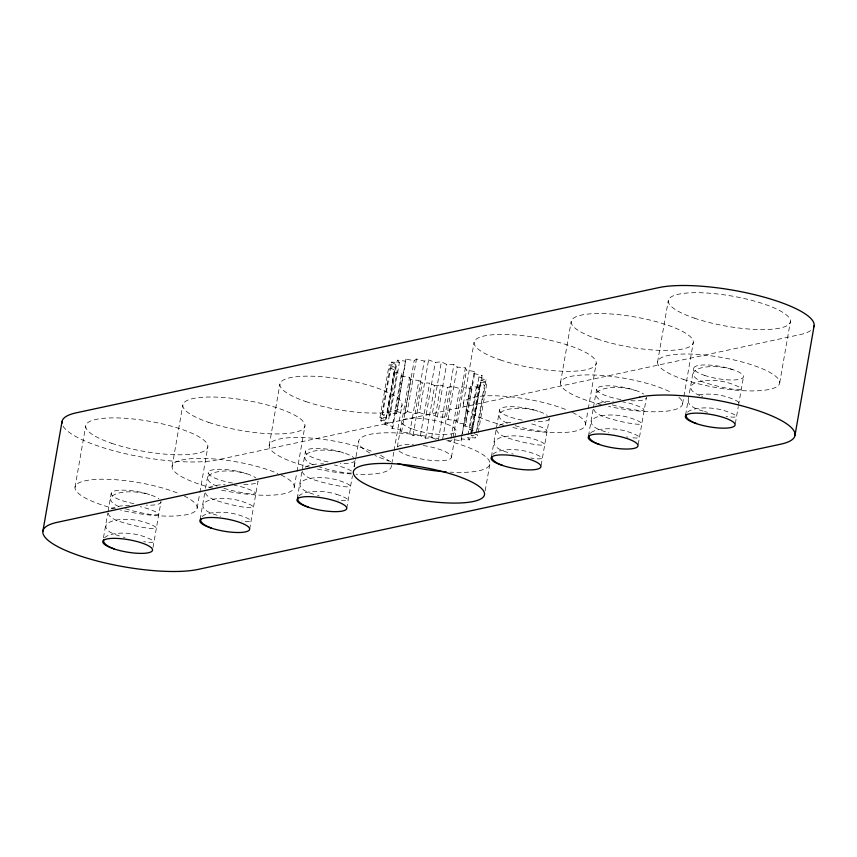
<?xml version="1.0" encoding="UTF-8"?>
<svg xmlns="http://www.w3.org/2000/svg" width="857" height="857" viewBox="0 0 857 857"><rect width="100%" height="100%" fill="white"/><g stroke="black" fill="none" stroke-linecap="round" stroke-linejoin="round"><path stroke-width="0.64" stroke-dasharray="4.29 3.21" d="M396.512 413.77L405.682 361.204L397.348 360.144L388.178 412.71L396.512 413.77L405.822 359.083L414.167 360.711L416.47 359.029L424.269 361.097L428.596 359.972L435.313 362.35L441.366 361.858L446.551 364.386L453.91 364.546L457.21 367.053L465.372 367.867L466.562 370.17L457.381 422.747L465.801 424.161L474.982 371.584L466.562 370.17M405.682 361.204L405.822 359.083M448.243 440.423L450.471 441.023L452.785 439.341L461.13 440.959L461.27 438.848L469.582 439.909L478.763 387.332L476.717 384.922L467.997 434.863M461.13 440.959L470.439 386.271L478.763 387.332M75.009 487.29L85.711 425.961M103.472 537.725L107.789 512.979M108.014 511.683L111.196 493.45M153.007 547.494L160.966 501.913M172.096 466.422L182.809 405.093M197.153 508.062L199.66 493.707M199.885 492.411L207.855 446.733M200.11 519.46L204.652 493.418M205.562 488.211L208.294 472.582M249.644 529.23L258.053 481.045A25.239 6.235 9.9 0 1 243.184 484.237M269.194 445.554L279.896 384.215M294.24 487.194L296.747 472.839M296.972 471.532L304.942 425.865M297.197 498.592L305.381 451.703M346.731 508.362L352.42 475.806M354.005 466.679L355.141 460.177M354.262 466.829L355.826 457.884M356.041 456.61L358.719 441.28M379.983 417.466L389.153 364.9L395.773 364.664L386.593 417.23L379.983 417.466L385.843 419.962L395.013 367.396L389.153 364.9M389.967 368.274L397.187 370.556L388.017 423.122L380.797 420.841L389.967 368.274L395.013 367.396M382.501 414.692L391.681 362.125L399.405 362.554L390.235 415.12L382.501 414.692L386.593 417.23M394.059 372.024L402.158 373.941L392.977 426.507L384.879 424.59L394.059 372.024L397.187 370.556M436.106 439.277L431.628 437.691L425.575 438.195L420.401 435.667L413.031 435.495L409.742 432.999L401.569 432.185L400.39 429.871L391.97 428.457L401.14 375.891L402.158 373.941M391.788 463.723L393.834 451.971M394.07 450.664L402.04 404.997M401.14 375.891L409.56 377.305L397.155 447.975A27.531 6.802 9.9 0 1 397.455 447.161M401.569 432.185L410.749 379.608L409.56 377.305M396.641 411.66L404.986 413.278L414.167 360.711M404.986 413.278L407.3 411.596L416.47 359.029M409.742 432.999L418.912 380.422L410.749 379.608M407.3 411.596L415.099 413.674L424.269 361.097M413.031 435.495L422.212 382.929L418.912 380.422M415.099 413.674L419.427 412.538L428.596 359.972M420.401 435.667L429.571 383.09L422.212 382.929M419.427 412.538L426.143 414.927L435.313 362.35M425.575 438.195L434.756 385.618L429.571 383.09M457.381 422.747L456.203 420.433L448.029 419.619L444.74 417.123L437.381 416.952L432.196 414.424L441.366 361.858M431.628 437.691L440.809 385.125L447.525 387.503L451.853 386.378L459.652 388.446L461.966 386.764L470.3 388.392M437.381 416.952L446.551 364.386M438.345 440.07L447.525 387.503M444.74 417.123L453.91 364.546M442.683 438.945L451.853 386.378M448.029 419.619L457.21 367.053M450.932 438.388L459.652 388.446M453.021 438.023L465.372 367.867M451.435 457.21L454.649 438.816M454.874 437.498L456.02 430.921M463.369 403.818L474.082 342.479M461.719 436.213L470.439 386.271M473.964 373.534L482.062 375.452L472.893 428.018L464.794 426.111L473.964 373.534L474.982 371.584M473.364 430.632L469.754 429.486L478.934 376.919L482.062 375.452M471.404 434.07L480.349 382.811L486.969 382.576L478.249 432.517M471.928 432.656L481.109 380.08L486.155 379.201L476.985 431.767M469.582 439.909L467.536 437.498L475.271 437.927L475.956 433.985M476.181 432.667L484.441 385.35L480.349 382.811M485.191 490.75L489.872 463.916M491.382 456.856L499.567 409.967M541.142 465.319L549.326 418.43M560.467 382.95L571.169 321.611M585.513 424.59L588.02 410.235M588.245 408.928L596.215 363.261M588.47 435.988L593.248 408.639M593.472 407.332L596.654 389.099M638.229 444.451L646.414 397.562A25.239 6.235 9.9 0 1 630.099 400.669M657.555 362.083L668.256 300.743M682.601 403.722L693.313 342.393M685.557 415.12L693.742 368.231M735.327 423.583L738.273 406.657M738.509 405.35L743.512 376.694M779.699 382.854L790.4 321.514M391.97 428.457L392.977 426.507M464.794 426.111L465.801 424.161M384.879 424.59L388.017 423.122M469.754 429.486L472.893 428.018M380.797 420.841L385.843 419.962M434.756 385.618L440.809 385.125M426.143 414.927L432.196 414.424M476.717 384.922L484.441 385.35M478.934 376.919L486.155 379.201M481.109 380.08L486.969 382.576M474.275 433.653L477.788 435.152L471.179 435.388L475.271 437.927M391.681 362.125L395.773 364.664M397.348 360.144L399.405 362.554M388.178 412.71L390.235 415.12M63.064 426.143A86.054 21.254 9.9 0 0 128.754 454.456A86.054 21.254 9.9 0 0 217.239 459.877L799.785 334.669A86.054 21.254 9.9 0 0 812.243 329.27M423.283 445.533A27.531 6.802 9.9 0 1 451.168 456.02A27.531 6.802 9.9 0 1 430.921 460.37A27.531 6.802 9.9 0 1 398.805 450.803M397.766 446.786A27.531 6.802 9.9 0 1 413.363 444.494M391.306 465.351A61.961 15.308 9.9 0 1 356.009 474.221M351.284 473.953A61.961 15.308 9.9 0 1 314.798 468.425M309.902 467.247A61.961 15.308 9.9 0 1 278.493 439.234A61.961 15.308 9.9 0 1 373.213 451.928M380.594 455.378A61.961 15.308 9.9 0 1 388.832 461.109M281.225 475.089A61.961 15.308 9.9 0 1 284.942 493.514A61.961 15.308 9.9 0 1 220.185 489.85M212.815 488.115A61.961 15.308 9.9 0 1 182.091 459.941A61.961 15.308 9.9 0 1 277.904 473.557M184.137 495.957A61.961 15.308 9.9 0 1 187.158 514.543A61.961 15.308 9.9 0 1 120.612 510.161M115.716 508.983A61.961 15.308 9.9 0 1 84.307 480.97A61.961 15.308 9.9 0 1 179.027 493.664M572.497 412.485A61.961 15.308 9.9 0 1 576.215 430.91A61.961 15.308 9.9 0 1 511.468 427.247M504.087 425.5A61.961 15.308 9.9 0 1 472.678 397.498A61.961 15.308 9.9 0 1 567.388 410.192M678.894 397.369A61.961 15.308 9.9 0 1 667.592 411.06A61.961 15.308 9.9 0 1 608.556 406.379M601.175 404.633A61.961 15.308 9.9 0 1 573.044 375.966A61.961 15.308 9.9 0 1 671.867 392.774M620.897 399.555A25.239 6.235 9.9 0 1 596.901 390.203A25.239 6.235 9.9 0 1 613.955 386.068A25.239 6.235 9.9 0 1 643.65 394.049M549.241 418.816A25.239 6.235 9.9 0 1 534.457 421.633M522.245 420.144A25.239 6.235 9.9 0 1 499.631 410.642A25.239 6.235 9.9 0 1 518.367 407.075A25.239 6.235 9.9 0 1 547.227 415.388M232.536 483.027A25.239 6.235 9.9 0 1 208.465 473.535A25.239 6.235 9.9 0 1 226.591 469.636A25.239 6.235 9.9 0 1 255.954 477.992M355.055 460.552A25.239 6.235 9.9 0 1 340.283 463.369M328.06 461.88A25.239 6.235 9.9 0 1 305.413 452.239A25.239 6.235 9.9 0 1 325.199 448.918A25.239 6.235 9.9 0 1 353.63 457.584M160.955 501.506A25.239 6.235 9.9 0 1 146.097 505.105M133.885 503.616A25.239 6.235 9.9 0 1 111.271 494.114A25.239 6.235 9.9 0 1 130.007 490.558A25.239 6.235 9.9 0 1 158.866 498.86M446.776 440.616A66.546 16.433 9.9 0 1 489.883 462.866A66.546 16.433 9.9 0 1 450.107 472.143M390.663 461.409A66.546 16.433 9.9 0 1 374.895 455.485M369.87 453.01A66.546 16.433 9.9 0 1 369.892 434.381A66.546 16.433 9.9 0 1 437.863 438.505M313.051 464.826A24.96 9.073 5.3 0 1 310.213 452.185A24.96 9.073 5.3 0 1 343.828 453.032M298.697 496.171A24.96 9.073 5.3 0 1 336.63 494.328M351.424 472.989A24.96 3.128 14.2 0 1 319.543 467.033M351.424 470.996A24.96 3.128 14.2 0 0 341.429 466.786A24.96 9.073 5.3 0 0 334.444 465.008M302.457 471.371A24.96 9.073 5.3 0 0 313.084 479.502A24.96 3.128 14.2 0 0 346.432 486.84A24.96 3.128 14.2 0 0 339.029 480.552A24.96 9.073 5.3 0 0 304.481 480.102A24.96 9.073 5.3 0 0 310.684 493.268A24.96 3.128 14.2 0 0 316.158 494.982M305.263 467.194A24.96 9.073 5.3 0 1 319.115 463.905M320.604 463.851A24.96 9.073 5.3 0 1 323.646 463.862M336.63 494.318A24.96 3.128 14.2 0 1 337.819 499.931M319.093 495.817A24.96 3.128 14.2 0 1 317.615 495.4M732.199 369.549A24.96 9.073 5.3 0 0 697.652 369.099A24.96 9.073 5.3 0 0 703.854 382.254A24.96 3.128 14.2 0 0 737.202 389.592A24.96 3.128 14.2 0 0 729.8 383.304A24.96 9.073 5.3 0 0 695.252 382.865A24.96 9.073 5.3 0 0 701.454 396.02M687.56 412.185A24.96 9.073 5.3 0 1 724.99 410.846A24.96 3.128 14.2 0 1 726.179 416.459M702.761 396.459A24.96 3.128 14.2 0 1 701.454 396.03M738.52 402.769A24.96 3.128 14.2 0 0 727.389 397.07A24.96 9.073 5.3 0 0 697.009 395.259M707.453 412.335A24.96 3.128 14.2 0 1 704.529 411.51M703.094 411.081A24.96 3.128 14.2 0 1 699.044 409.796A24.96 9.073 5.3 0 1 689.96 398.419M605.513 402.683A24.96 9.073 5.3 0 1 601.014 389.774A24.96 9.073 5.3 0 1 635.101 390.417M589.573 434.081A24.96 9.073 5.3 0 1 590.473 433.053M591.062 432.571A24.96 9.073 5.3 0 1 627.902 431.714A24.96 3.128 14.2 0 1 631.438 437.648M612.241 404.847A24.96 3.128 14.2 0 0 641.572 410.471A24.96 3.128 14.2 0 0 632.702 404.172A24.96 9.073 5.3 0 0 622.685 401.901M593.815 409.346A24.96 9.073 5.3 0 0 604.356 416.888A24.96 3.128 14.2 0 0 637.704 424.226A24.96 3.128 14.2 0 0 630.302 417.937A24.96 9.073 5.3 0 0 595.754 417.498A24.96 9.073 5.3 0 0 601.957 430.653A24.96 3.128 14.2 0 0 608.888 432.796M595.861 405.04A24.96 9.073 5.3 0 1 596.536 404.579M598.154 403.733A24.96 9.073 5.3 0 1 613.387 401.237M627.838 437.124A24.96 3.128 14.2 0 1 626.531 436.899M507.237 423.09A24.96 9.073 5.3 0 1 504.398 410.449A24.96 9.073 5.3 0 1 538.014 411.296M492.882 454.435A24.96 9.073 5.3 0 1 530.804 452.582A24.96 3.128 14.2 0 1 530.74 457.992M515.143 425.715A24.96 3.128 14.2 0 0 544.474 431.35A24.96 3.128 14.2 0 0 535.614 425.04A24.96 9.073 5.3 0 0 528.619 423.272M496.642 429.636A24.96 9.073 5.3 0 0 507.269 437.766A24.96 3.128 14.2 0 0 540.617 445.094A24.96 3.128 14.2 0 0 533.215 438.805A24.96 9.073 5.3 0 0 498.667 438.366A24.96 9.073 5.3 0 0 504.869 451.532A24.96 3.128 14.2 0 0 508.919 452.817M499.449 425.447A24.96 9.073 5.3 0 1 513.3 422.169M513.279 454.081A24.96 3.128 14.2 0 1 511.8 453.664M118.877 506.573A24.96 9.073 5.3 0 1 116.027 493.932A24.96 9.073 5.3 0 1 149.654 494.768M104.522 537.907A24.96 9.073 5.3 0 1 142.444 536.064A24.96 3.128 14.2 0 1 143.633 541.667M125.358 508.769A24.96 3.128 14.2 0 0 155.781 514.832A24.96 3.128 14.2 0 0 147.254 508.522A24.96 9.073 5.3 0 0 140.259 506.744M108.271 513.118A24.96 9.073 5.3 0 0 118.909 521.238A24.96 3.128 14.2 0 0 152.246 528.576A24.96 3.128 14.2 0 0 144.844 522.288A24.96 9.073 5.3 0 0 110.296 521.838A24.96 9.073 5.3 0 0 116.509 535.004A24.96 3.128 14.2 0 0 121.983 536.718M111.089 508.929A24.96 9.073 5.3 0 1 129.471 505.598M124.908 537.553A24.96 3.128 14.2 0 1 123.429 537.135M217.153 486.165A24.96 9.073 5.3 0 1 212.654 473.246A24.96 9.073 5.3 0 1 246.741 473.9M202.102 516.535A24.96 9.073 5.3 0 1 239.531 515.196A24.96 3.128 14.2 0 1 241.931 520.97M223.87 488.319A24.96 3.128 14.2 0 0 253.201 493.953A24.96 3.128 14.2 0 0 244.341 487.654A24.96 9.073 5.3 0 0 234.315 485.373M205.444 492.818A24.96 9.073 5.3 0 0 215.996 500.37A24.96 3.128 14.2 0 0 249.344 507.708A24.96 3.128 14.2 0 0 241.942 501.42A24.96 9.073 5.3 0 0 207.394 500.97A24.96 9.073 5.3 0 0 213.597 514.136A24.96 3.128 14.2 0 0 220.528 516.268M208.947 487.622A24.96 9.073 5.3 0 1 225.027 484.708M413.278 429.4A27.531 6.802 9.9 0 0 455.924 431.339A27.531 6.802 9.9 0 0 417.434 418.184A27.531 6.802 9.9 0 0 413.278 429.4M305.863 401.569A61.961 15.308 9.9 0 0 401.815 405.929A61.961 15.308 9.9 0 0 315.215 376.319A61.961 15.308 9.9 0 0 305.863 401.569M208.776 422.437A61.961 15.308 9.9 0 0 304.728 426.797A61.961 15.308 9.9 0 0 218.128 397.187A61.961 15.308 9.9 0 0 208.776 422.437M111.689 443.305A61.961 15.308 9.9 0 0 207.64 447.665A61.961 15.308 9.9 0 0 121.03 418.055A61.961 15.308 9.9 0 0 111.689 443.305M500.049 359.833A61.961 15.308 9.9 0 0 596.001 364.193A61.961 15.308 9.9 0 0 509.401 334.584A61.961 15.308 9.9 0 0 500.049 359.833M597.136 338.965A61.961 15.308 9.9 0 0 693.088 343.325A61.961 15.308 9.9 0 0 606.488 313.716A61.961 15.308 9.9 0 0 597.136 338.965M694.234 318.097A61.961 15.308 9.9 0 0 790.186 322.457A61.961 15.308 9.9 0 0 703.576 292.848A61.961 15.308 9.9 0 0 694.234 318.097M683.522 379.426A61.961 15.308 9.9 0 0 779.474 383.786A61.961 15.308 9.9 0 0 692.874 354.177A61.961 15.308 9.9 0 0 683.522 379.426M704.325 375.302A25.239 6.235 9.9 0 0 743.415 377.08A25.239 6.235 9.9 0 0 708.139 365.018A25.239 6.235 9.9 0 0 704.325 375.302"/><path stroke-width="1.29" d="M42.85 531.436L61.961 421.923M795.039 435.077L814.15 325.564M61.993 423.272A86.054 21.254 9.9 0 1 76.337 412.806L658.883 287.598A86.054 21.254 9.9 0 1 757.609 295.429A86.054 21.254 9.9 0 1 813.85 326.86M446.272 471.896A66.546 16.433 9.9 0 1 397.991 463.562M308.284 507.033A24.96 9.073 5.3 0 1 297.668 498.335M297.775 497.778A24.96 9.073 5.3 0 1 297.99 497.221M696.645 423.551A24.96 9.073 5.3 0 1 686.018 415.431M686.029 414.863A24.96 9.073 5.3 0 1 686.146 414.295M599.557 444.419A24.96 9.073 5.3 0 1 588.941 435.731M502.47 465.287A24.96 9.073 5.3 0 1 491.854 456.599M114.099 548.769A24.96 9.073 5.3 0 1 103.601 539.514M211.197 527.901A24.96 9.073 5.3 0 1 200.688 518.646M639.761 397.123L57.215 522.331A86.054 21.254 9.9 0 0 80.387 556.032A86.054 21.254 9.9 0 0 198.117 569.402L780.663 444.194A86.054 21.254 9.9 0 0 757.502 410.492A86.054 21.254 9.9 0 0 639.761 397.123M380.712 490.558A66.546 16.433 9.9 0 0 484.237 495.582A66.546 16.433 9.9 0 0 391.874 463.648A66.546 16.433 9.9 0 0 380.712 490.558M501.731 465.233A25.239 6.235 9.9 0 0 540.821 467.011A25.239 6.235 9.9 0 0 505.544 454.938A25.239 6.235 9.9 0 0 501.731 465.233M598.829 444.365A25.239 6.235 9.9 0 0 637.919 446.133A25.239 6.235 9.9 0 0 602.632 434.07A25.239 6.235 9.9 0 0 598.829 444.365M695.916 423.487A25.239 6.235 9.9 0 0 735.006 425.265A25.239 6.235 9.9 0 0 699.719 413.203A25.239 6.235 9.9 0 0 695.916 423.487M307.556 506.969A25.239 6.235 9.9 0 0 346.646 508.747A25.239 6.235 9.9 0 0 311.359 496.685A25.239 6.235 9.9 0 0 307.556 506.969M210.458 527.837A25.239 6.235 9.9 0 0 249.548 529.615A25.239 6.235 9.9 0 0 214.271 517.553A25.239 6.235 9.9 0 0 210.458 527.837M113.37 548.705A25.239 6.235 9.9 0 0 152.46 550.483A25.239 6.235 9.9 0 0 117.173 538.421A25.239 6.235 9.9 0 0 113.37 548.705"/></g></svg>
